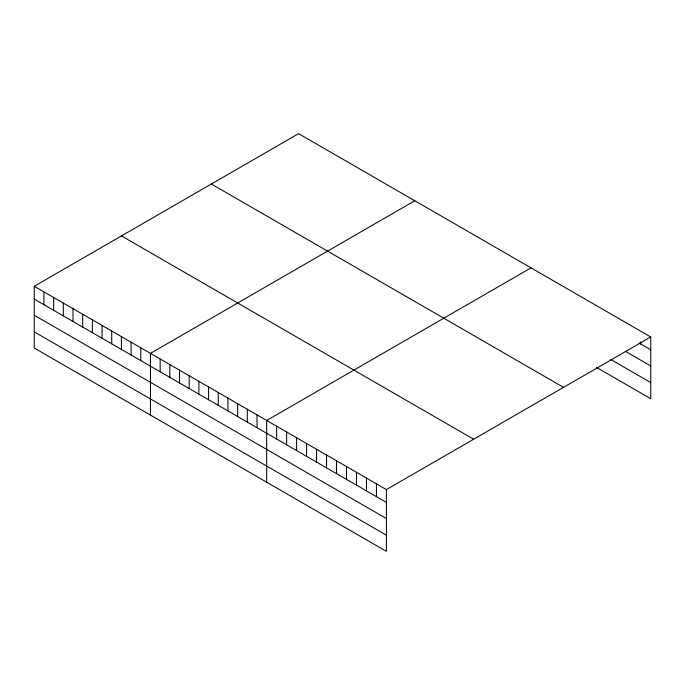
<?xml version="1.0" encoding="UTF-8"?>
<svg xmlns="http://www.w3.org/2000/svg" width="685" height="685" viewBox="0 0 685 685"><rect width="100%" height="100%" fill="white"/><g stroke="black" fill="none" stroke-linecap="round" stroke-linejoin="round"><path stroke-width="1.03" d="M34.25 286.279L386.408 489.595L386.408 551.339L34.25 348.014L34.25 286.279L298.591 133.661L650.75 336.986L650.75 398.721L596.327 367.297M414.802 200.756L150.46 353.374L150.46 415.11M531.012 267.852L266.679 420.47L266.679 482.206M386.408 489.595L650.75 336.986M638.959 342.988L650.75 349.795M625.354 351.277L650.75 365.944M610.84 359.531L650.75 382.581M211.357 184.025L563.515 387.342M121.485 235.914L473.643 439.231M34.25 299.097L386.408 502.413M34.25 315.237L386.408 518.554M34.25 331.874L386.408 535.19M640.775 341.901L640.775 344.033M376.433 483.833L376.433 496.651M366.458 478.079L366.458 490.888M356.474 472.316L356.474 485.126M346.499 466.553L346.499 479.372M336.523 460.791L336.523 473.609M326.548 455.028L326.548 467.846M316.564 449.274L316.564 462.084M306.589 443.512L306.589 456.33M296.614 437.749L296.614 450.567M286.63 431.987L286.63 444.805M276.654 426.224L276.654 439.042M256.995 414.879L256.995 427.688M247.311 409.287L247.311 422.097M237.626 403.696L237.626 416.506M227.942 398.105L227.942 410.914M218.258 392.514L218.258 405.323M208.574 386.922L208.574 399.732M198.89 381.331L198.89 394.149M189.197 375.74L189.197 388.558M179.513 370.148L179.513 382.966M169.829 364.557L169.829 377.375M160.144 358.966L160.144 371.784M140.776 347.783L140.776 360.601M131.092 342.192L131.092 355.01M121.408 336.6L121.408 349.418M111.723 331.009L111.723 343.827M102.039 325.418L102.039 338.236M92.355 319.826L92.355 332.645M82.671 314.235L82.671 327.053M72.987 308.644L72.987 321.462M63.303 303.053L63.303 315.871M53.618 297.461L53.618 310.279M43.934 291.87L43.934 304.688"/></g></svg>
